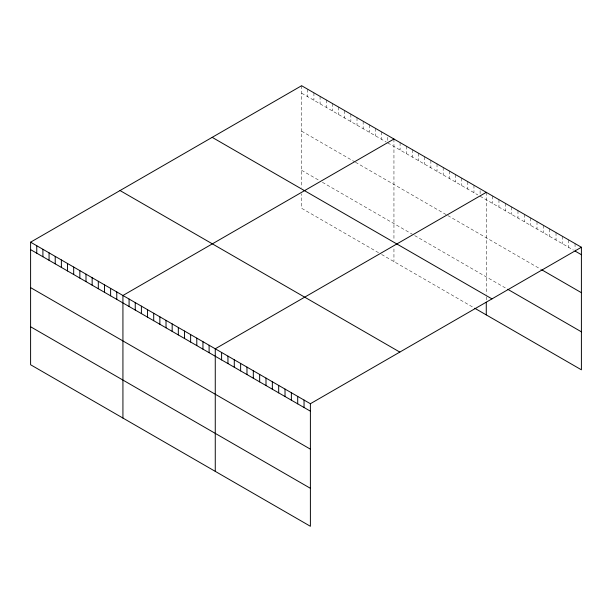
<?xml version="1.0" encoding="UTF-8"?>
<svg xmlns="http://www.w3.org/2000/svg" width="612" height="612" viewBox="0 0 612 612"><rect width="100%" height="100%" fill="white"/><g stroke="black" fill="none" stroke-linecap="round" stroke-linejoin="round"><path stroke-width="0.46" stroke-dasharray="3.06 2.29" d="M301.609 85.718L301.609 187.479M301.609 93.169L386.248 142.038M387.786 142.925L477.811 194.899M480.114 196.23L573.475 250.132M301.609 131.159L354.7 161.805M355.473 162.249L447.028 215.118M447.8 215.562L540.97 269.349M301.609 170.297L319.311 180.509M322.386 182.292L412.404 234.266M414.714 235.597L505.298 287.892M378.553 252.702L301.609 208.279L301.609 193.813M381.628 254.477L473.191 307.346M575.058 243.591L575.058 249.183M568.716 239.927L568.716 247.386M562.374 236.27L562.374 243.721M556.033 232.606L556.033 240.057M549.691 228.942L549.691 236.4M543.349 225.285L543.349 232.736M537.007 221.62L537.007 229.072M530.665 217.964L530.665 225.415M524.323 214.299L524.323 221.751M517.981 210.635L517.981 218.094M511.64 206.978L511.64 214.43M505.298 203.314L505.298 210.765M498.956 199.65L498.956 207.108M492.614 195.993L492.614 203.444M486.272 192.329L486.272 294.089M486.272 296.805L486.272 300.423M480.114 190.638L480.114 194.364M473.963 185.222L473.963 192.673M467.805 181.672L467.805 189.123M461.647 178.115L461.647 185.566M455.496 174.558L455.496 182.016M449.338 171.008L449.338 178.459M443.187 167.451L443.187 174.91M437.029 163.901L437.029 171.352M430.871 160.344L430.871 167.803M424.72 156.794L424.72 164.245M418.562 153.237L418.562 160.688M412.404 149.688L412.404 157.139M406.253 146.13L406.253 153.581M400.095 142.581L400.095 150.032M393.944 139.023L393.944 239.881M393.944 248.923L393.944 261.592M387.786 137.333L387.786 141.058M381.628 131.917L381.628 139.368M375.477 128.359L375.477 135.818M369.319 124.81L369.319 132.261M363.161 121.252L363.161 128.711M357.01 117.703L357.01 125.154M350.852 114.146L350.852 121.597M344.701 110.596L344.701 118.047M338.543 107.039L338.543 114.49M332.385 103.489L332.385 110.94M326.234 99.932L326.234 107.383M320.076 96.375L320.076 103.833M313.918 92.825L313.918 100.276M307.767 89.268L307.767 96.727"/><path stroke-width="0.92" d="M30.6 242.184L310.391 403.721L310.391 526.282L30.6 364.752L30.6 242.184L301.609 85.718L581.4 247.248L581.4 369.816L474.728 308.234M393.944 139.023L122.928 295.489L122.928 418.057M486.272 192.329L215.263 348.794L215.263 471.362M310.391 403.721L581.4 247.248M575.058 251.042L581.4 254.707M541.765 269.808L581.4 292.689M507.677 289.262L581.4 331.826M212.18 137.348L491.964 298.885M120.036 190.546L399.82 352.084M30.6 249.635L310.391 411.172M30.6 287.625L310.391 449.162M30.6 326.762L310.391 488.299M486.272 302.236L486.272 314.897M304.049 400.057L304.049 407.508M297.707 396.392L297.707 403.851M291.366 392.736L291.366 400.187M285.024 389.071L285.024 396.522M278.682 385.415L278.682 392.866M272.34 381.75L272.34 389.201M265.998 378.086L265.998 385.545M259.656 374.429L259.656 381.88M253.314 370.765L253.314 378.216M246.973 367.101L246.973 374.559M240.631 363.444L240.631 370.895M234.289 359.78L234.289 367.231M227.947 356.123L227.947 363.574M221.605 352.458L221.605 359.91M209.105 345.245L209.105 352.696M202.947 341.687L202.947 349.146M196.796 338.138L196.796 345.589M190.638 334.58L190.638 342.032M184.487 331.031L184.487 338.482M178.329 327.474L178.329 334.925M172.171 323.916L172.171 331.375M166.02 320.367L166.02 327.818M159.862 316.809L159.862 324.268M153.704 313.26L153.704 320.711M147.553 309.703L147.553 317.161M141.395 306.153L141.395 313.604M135.244 302.596L135.244 310.055M129.086 299.046L129.086 306.497M116.777 291.939L116.777 299.39M110.619 288.382L110.619 295.833M104.461 284.825L104.461 292.284M98.31 281.275L98.31 288.726M92.152 277.718L92.152 285.177M86.001 274.168L86.001 281.619M79.843 270.611L79.843 278.07M73.685 267.062L73.685 274.513M67.534 263.504L67.534 270.963M61.376 259.955L61.376 267.406M55.218 256.397L55.218 263.849M49.067 252.848L49.067 260.299M42.909 249.291L42.909 256.742M36.758 245.733L36.758 253.192"/></g></svg>
